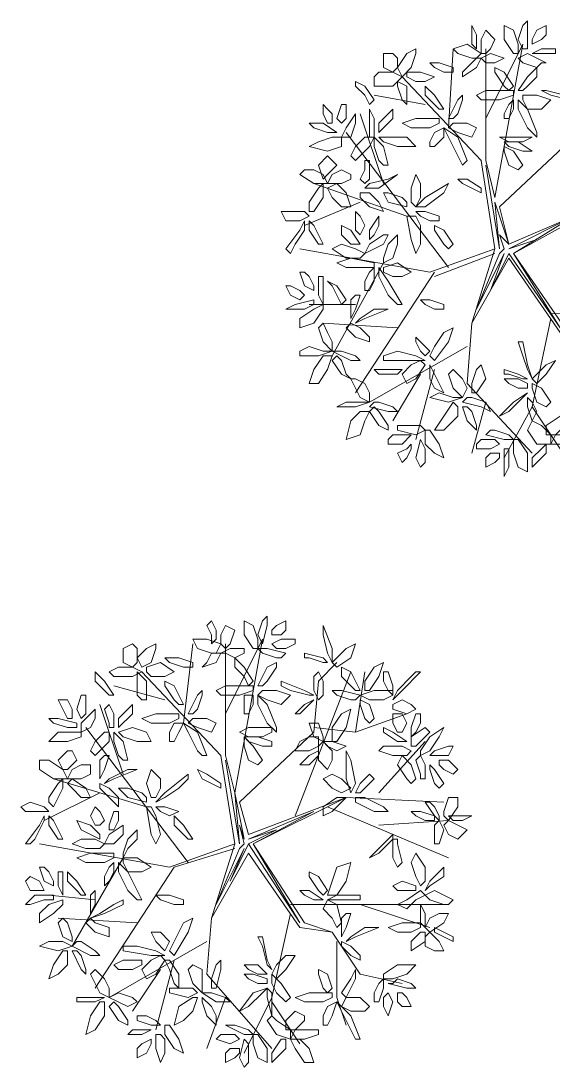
# Model space of a CAD drawing. Header units: millimetres. Extents: x 2364 to 2508, y 1551 to 1771.
# Drawn here: x 2397.48 to 2400.71, y 1633.49 to 1639.85 of the extents above; entities that cross this region are included whole.
import ezdxf

# ---------------------------------------------------------------- set-up
doc = ezdxf.new("R2010")
doc.units = ezdxf.units.MM
doc.layers.add('PDF_0', color=7, linetype='Continuous')

msp = doc.modelspace()

# ---------------------------------------------------------------- linework, layer by layer
at = {"layer": 'PDF_0', "lineweight": 9}
for points in [[(2400.4973, 1639.7346), (2400.5255, 1639.8193), (2400.5537, 1639.8476), (2400.5537, 1639.7911), (2400.5537, 1639.6781), (2400.5255, 1639.6781)], [(2400.2431, 1639.6781), (2400.2431, 1639.7628), (2400.2149, 1639.8193), (2400.2149, 1639.7628), (2400.2149, 1639.7064)], [(2400.2996, 1639.6499), (2400.2713, 1639.6499), (2400.2713, 1639.7346), (2400.2996, 1639.7911), (2400.3561, 1639.7346), (2400.3278, 1639.6781)], [(2400.4973, 1639.6499), (2400.469, 1639.6499), (2400.4125, 1639.7346), (2400.4125, 1639.8193), (2400.469, 1639.7911), (2400.4973, 1639.7064)], [(2400.582, 1639.7064), (2400.582, 1639.7346), (2400.6102, 1639.7911), (2400.6667, 1639.8193), (2400.6667, 1639.7628), (2400.6385, 1639.7346)], [(2400.2149, 1639.6216), (2400.1301, 1639.6499), (2400.1019, 1639.6781), (2400.1866, 1639.7064), (2400.2713, 1639.6499), (2400.2431, 1639.6216)], [(2399.763, 1639.6216), (2399.763, 1639.5652), (2399.7348, 1639.5369), (2399.6783, 1639.5652), (2399.6783, 1639.6499), (2399.7348, 1639.6499)], [(2399.876, 1639.6781), (2399.876, 1639.6499), (2399.8477, 1639.5652), (2399.7913, 1639.5087), (2399.763, 1639.5652), (2399.8195, 1639.6499)], [(2400.3561, 1639.5934), (2400.4125, 1639.6216), (2400.3278, 1639.6499), (2400.2713, 1639.6216), (2400.2996, 1639.5934)], [(2400.6102, 1639.5652), (2400.5255, 1639.5934), (2400.4973, 1639.6216), (2400.5537, 1639.6499), (2400.6667, 1639.5934), (2400.6385, 1639.5934)], [(2400.6949, 1639.6499), (2400.6102, 1639.6499), (2400.582, 1639.6499), (2400.6385, 1639.6781), (2400.7232, 1639.6781), (2400.7232, 1639.6499)], [(2400.0454, 1639.5369), (2399.9889, 1639.5652), (2399.9607, 1639.5934), (2400.0172, 1639.5934), (2400.1019, 1639.5652), (2400.1019, 1639.5369)], [(2400.1866, 1639.5652), (2400.2431, 1639.6216), (2400.2713, 1639.6216), (2400.2431, 1639.5652), (2400.1584, 1639.5087), (2400.1584, 1639.5369)], [(2399.6501, 1639.5369), (2399.7348, 1639.5369), (2399.7913, 1639.5087), (2399.7348, 1639.4522), (2399.6218, 1639.4522), (2399.6218, 1639.5087)], [(2399.8195, 1639.5087), (2399.8195, 1639.5369), (2399.9042, 1639.5369), (2399.9889, 1639.5087), (2399.9325, 1639.4804), (2399.876, 1639.4804)], [(2400.4125, 1639.4522), (2400.3561, 1639.5369), (2400.3561, 1639.5652), (2400.4125, 1639.5369), (2400.469, 1639.4522), (2400.4408, 1639.424)], [(2400.5537, 1639.4522), (2400.6102, 1639.5087), (2400.6102, 1639.5652), (2400.5537, 1639.5087), (2400.4973, 1639.424), (2400.5255, 1639.424)], [(2399.5653, 1639.3957), (2399.5089, 1639.4522), (2399.5089, 1639.4804), (2399.5653, 1639.4522), (2399.6218, 1639.3675), (2399.5936, 1639.3392)], [(2399.7913, 1639.3675), (2399.8195, 1639.3392), (2399.8195, 1639.4522), (2399.763, 1639.4804), (2399.763, 1639.4522)], [(2399.9889, 1639.3392), (2399.9325, 1639.3957), (2399.9325, 1639.4522), (2399.9889, 1639.3957), (2400.0454, 1639.311), (2400.0172, 1639.311)], [(2400.1301, 1639.2828), (2400.1584, 1639.3675), (2400.1584, 1639.3957), (2400.1301, 1639.3675), (2400.0737, 1639.2545), (2400.1019, 1639.2545)], [(2400.3843, 1639.3675), (2400.2713, 1639.3675), (2400.2431, 1639.3957), (2400.2996, 1639.424), (2400.469, 1639.424), (2400.469, 1639.3957)], [(2400.5255, 1639.3675), (2400.5255, 1639.3957), (2400.6102, 1639.3957), (2400.6949, 1639.3675), (2400.6385, 1639.311), (2400.5537, 1639.311)], [(2400.6949, 1639.3957), (2400.8079, 1639.3675), (2400.8361, 1639.3392), (2400.7797, 1639.3957), (2400.6667, 1639.424), (2400.6385, 1639.424)], [(2399.3677, 1639.2263), (2399.3394, 1639.2263), (2399.3112, 1639.2828), (2399.3112, 1639.3392), (2399.3394, 1639.311), (2399.3677, 1639.2828)], [(2399.4524, 1639.311), (2399.4524, 1639.2545), (2399.4241, 1639.2263), (2399.3959, 1639.2545), (2399.4241, 1639.3392), (2399.4524, 1639.3392)], [(2400.4125, 1639.2545), (2400.4408, 1639.2545), (2400.469, 1639.311), (2400.469, 1639.3675), (2400.4408, 1639.3392), (2400.4125, 1639.2828)], [(2400.5537, 1639.198), (2400.4973, 1639.311), (2400.4973, 1639.3675), (2400.5537, 1639.311), (2400.6102, 1639.1698), (2400.6102, 1639.1416)], [(2399.5089, 1639.2263), (2399.4806, 1639.1416), (2399.4241, 1639.1416), (2399.4524, 1639.198), (2399.5089, 1639.2828), (2399.5089, 1639.2545)], [(2399.5936, 1639.198), (2399.5936, 1639.2828), (2399.5936, 1639.311), (2399.6218, 1639.2545), (2399.6218, 1639.1416), (2399.5936, 1639.1416)], [(2399.6501, 1639.2263), (2399.6501, 1639.1698), (2399.7348, 1639.2545), (2399.7348, 1639.311), (2399.7065, 1639.2828)], [(2399.9607, 1639.198), (2399.8477, 1639.198), (2399.7913, 1639.2263), (2399.876, 1639.2545), (2400.0172, 1639.2545), (2400.0172, 1639.2263)], [(2399.3394, 1639.1698), (2399.3959, 1639.1698), (2399.3112, 1639.2263), (2399.2265, 1639.2263), (2399.2547, 1639.198)], [(2399.9607, 1639.0851), (2399.9889, 1639.0851), (2400.0454, 1639.1416), (2400.0454, 1639.198), (2399.9889, 1639.1698), (2399.9607, 1639.1133)], [(2400.1301, 1639.0286), (2400.0737, 1639.1416), (2400.0454, 1639.198), (2400.1301, 1639.1416), (2400.1866, 1639.0004), (2400.1584, 1638.9721)], [(2400.0737, 1639.198), (2400.1019, 1639.2263), (2400.1866, 1639.2263), (2400.2431, 1639.198), (2400.2149, 1639.1416), (2400.1301, 1639.1698)], [(2399.4241, 1639.1416), (2399.4241, 1639.0851), (2399.3394, 1639.0568), (2399.2265, 1639.0851), (2399.283, 1639.1133), (2399.3677, 1639.1416)], [(2399.5089, 1639.0851), (2399.5653, 1639.1416), (2399.6218, 1639.1416), (2399.5936, 1639.0851), (2399.5089, 1639.0004), (2399.4806, 1639.0286)], [(2399.6501, 1639.0004), (2399.6218, 1639.0851), (2399.6218, 1639.1416), (2399.6783, 1639.0851), (2399.7065, 1638.9721), (2399.6783, 1638.9721)], [(2399.6501, 1639.1416), (2399.6783, 1639.1133), (2399.763, 1639.0851), (2399.876, 1639.0851), (2399.8195, 1639.1416), (2399.7348, 1639.1416)], [(2400.5255, 1639.1133), (2400.582, 1639.1416), (2400.469, 1639.1416), (2400.3843, 1639.1416), (2400.4408, 1639.1133)], [(2400.5255, 1639.0568), (2400.582, 1639.0568), (2400.4973, 1639.1133), (2400.4125, 1639.1133), (2400.4408, 1639.0851)], [(2400.4408, 1638.9721), (2400.4125, 1639.0568), (2400.4125, 1639.0851), (2400.469, 1639.0568), (2400.5255, 1638.9721), (2400.4973, 1638.9439)], [(2399.3959, 1638.9721), (2399.3394, 1638.9156), (2399.3112, 1638.8874), (2399.283, 1638.9721), (2399.3394, 1639.0286), (2399.3677, 1639.0004)], [(2399.5653, 1638.9439), (2399.5371, 1638.8874), (2399.5653, 1638.8592), (2399.5936, 1638.8874), (2399.5936, 1639.0004), (2399.5653, 1639.0004)], [(2399.2547, 1638.9439), (2399.3112, 1638.9156), (2399.3394, 1638.8592), (2399.2547, 1638.8592), (2399.17, 1638.9156), (2399.1982, 1638.9439)], [(2399.4806, 1638.9156), (2399.4806, 1638.8874), (2399.4241, 1638.8592), (2399.3394, 1638.8592), (2399.3677, 1638.9156), (2399.4241, 1638.9439)], [(2399.7065, 1638.8874), (2399.763, 1638.9156), (2399.6501, 1638.8309), (2399.5653, 1638.8309), (2399.5936, 1638.8592)], [(2399.876, 1638.718), (2399.8477, 1638.7462), (2399.8477, 1638.8309), (2399.876, 1638.9156), (2399.9042, 1638.8592), (2399.9042, 1638.7744)], [(2400.2149, 1638.8309), (2400.1584, 1638.8592), (2400.1301, 1638.8874), (2400.1866, 1638.8874), (2400.2713, 1638.8309), (2400.2713, 1638.8027)], [(2399.2265, 1638.7462), (2399.283, 1638.8309), (2399.3112, 1638.8592), (2399.3112, 1638.7744), (2399.2547, 1638.6897), (2399.2265, 1638.6897)], [(2399.3394, 1638.8309), (2399.3959, 1638.8592), (2399.4524, 1638.8027), (2399.4806, 1638.718), (2399.4241, 1638.718), (2399.3677, 1638.7744)], [(2400.0454, 1638.8027), (2400.0737, 1638.8592), (2399.9325, 1638.7744), (2399.876, 1638.718), (2399.9325, 1638.718)], [(2399.5371, 1638.8027), (2399.5371, 1638.7744), (2399.5936, 1638.718), (2399.6783, 1638.6897), (2399.6501, 1638.7462), (2399.5936, 1638.8027)], [(2399.7913, 1638.7744), (2399.7065, 1638.8027), (2399.6783, 1638.8027), (2399.7065, 1638.7462), (2399.8195, 1638.718), (2399.8195, 1638.7462)], [(2399.2265, 1638.6615), (2399.1982, 1638.6897), (2399.1418, 1638.6897), (2399.057, 1638.6897), (2399.0853, 1638.6332), (2399.17, 1638.6332)], [(2399.5371, 1638.5485), (2399.5089, 1638.5768), (2399.5089, 1638.605), (2399.5089, 1638.6897), (2399.5371, 1638.6615), (2399.5653, 1638.605)], [(2400.0172, 1638.6332), (2400.0172, 1638.6615), (2399.9325, 1638.6897), (2399.876, 1638.6897), (2399.9042, 1638.6615), (2399.9607, 1638.6332)], [(2399.1418, 1638.4921), (2399.1982, 1638.5768), (2399.1982, 1638.6332), (2399.17, 1638.5768), (2399.0853, 1638.4638), (2399.1135, 1638.4356)], [(2399.283, 1638.5485), (2399.2547, 1638.605), (2399.2265, 1638.6332), (2399.2265, 1638.5768), (2399.283, 1638.4921), (2399.3112, 1638.4921)], [(2399.6501, 1638.605), (2399.6218, 1638.5485), (2399.5936, 1638.5203), (2399.5936, 1638.5768), (2399.6501, 1638.6615), (2399.6501, 1638.6332)], [(2399.9042, 1638.605), (2399.9042, 1638.4921), (2399.876, 1638.4356), (2399.8477, 1638.5203), (2399.8195, 1638.6615), (2399.876, 1638.6615)], [(2399.4806, 1638.4921), (2399.5371, 1638.4921), (2399.4806, 1638.5768), (2399.4241, 1638.605), (2399.4241, 1638.5485)], [(2400.0454, 1638.4921), (2399.9889, 1638.5768), (2399.9889, 1638.605), (2400.0454, 1638.5768), (2400.1019, 1638.4921), (2400.0737, 1638.4638)], [(2399.5653, 1638.4356), (2399.5371, 1638.4073), (2399.4524, 1638.4073), (2399.3677, 1638.4638), (2399.4241, 1638.4921), (2399.5089, 1638.4638)], [(2399.6783, 1638.4921), (2399.6218, 1638.4638), (2399.5653, 1638.4356), (2399.5936, 1638.4921), (2399.6783, 1638.5485), (2399.7065, 1638.5485)], [(2399.7348, 1638.4073), (2399.763, 1638.4921), (2399.763, 1638.5485), (2399.7065, 1638.4921), (2399.6783, 1638.4073), (2399.6783, 1638.3791)], [(2399.5653, 1638.3509), (2399.4524, 1638.3509), (2399.3959, 1638.3791), (2399.4806, 1638.4073), (2399.6218, 1638.3791), (2399.6218, 1638.3509)], [(2399.6783, 1638.3226), (2399.6783, 1638.3509), (2399.763, 1638.3791), (2399.8477, 1638.3226), (2399.7913, 1638.2944), (2399.7348, 1638.2944)], [(2399.2265, 1638.2944), (2399.2547, 1638.2379), (2399.2547, 1638.2097), (2399.1982, 1638.2379), (2399.17, 1638.3226), (2399.1982, 1638.3226)], [(2399.5653, 1638.2097), (2399.5936, 1638.2097), (2399.6218, 1638.2661), (2399.6218, 1638.3509), (2399.5936, 1638.3226), (2399.5653, 1638.2661)], [(2399.7065, 1638.1814), (2399.6501, 1638.2944), (2399.6501, 1638.3509), (2399.7065, 1638.2661), (2399.7913, 1638.1249), (2399.763, 1638.1249)], [(2399.1982, 1638.1814), (2399.17, 1638.1532), (2399.1135, 1638.1814), (2399.0853, 1638.2379), (2399.1135, 1638.2379), (2399.17, 1638.2097)], [(2399.3112, 1638.2379), (2399.3112, 1638.1814), (2399.3112, 1638.1249), (2399.283, 1638.1814), (2399.283, 1638.2944), (2399.3112, 1638.2944)], [(2399.3959, 1638.1814), (2399.3677, 1638.2379), (2399.3394, 1638.2661), (2399.3959, 1638.2379), (2399.4524, 1638.1532), (2399.4241, 1638.1249)], [(2399.4806, 1638.1532), (2399.4806, 1638.0685), (2399.4806, 1638.0402), (2399.5089, 1638.0967), (2399.5371, 1638.1814), (2399.5089, 1638.1814)], [(2399.1982, 1638.0967), (2399.1418, 1638.0967), (2399.0853, 1638.0967), (2399.1418, 1638.1249), (2399.2547, 1638.1532), (2399.2547, 1638.1249)], [(2399.3112, 1638.1249), (2399.3112, 1638.0967), (2399.2547, 1638.012), (2399.17, 1637.9837), (2399.17, 1638.0402), (2399.2547, 1638.0967)], [(2399.9889, 1638.0967), (2399.9325, 1638.1249), (2399.9042, 1638.1532), (2399.9607, 1638.1532), (2400.0454, 1638.1249), (2400.0454, 1638.0967)], [(2399.6218, 1638.0967), (2399.5371, 1638.0402), (2399.5089, 1638.012), (2399.5653, 1638.0402), (2399.7065, 1638.0967), (2399.6783, 1638.0967)], [(2399.3394, 1637.9555), (2399.3677, 1637.899), (2399.3677, 1637.8425), (2399.3112, 1637.899), (2399.283, 1637.9837), (2399.3112, 1638.012)], [(2399.4806, 1638.012), (2399.4524, 1637.9837), (2399.5089, 1637.9273), (2399.5936, 1637.899), (2399.5936, 1637.9273), (2399.5371, 1637.9837)], [(2399.9889, 1637.8708), (2400.0454, 1637.9555), (2400.1019, 1637.9837), (2400.0737, 1637.899), (2399.9889, 1637.7861), (2399.9607, 1637.8143)], [(2399.876, 1637.9273), (2399.876, 1637.899), (2399.9042, 1637.8425), (2399.9325, 1637.8143), (2399.9607, 1637.8425), (2399.9042, 1637.899)], [(2399.2265, 1637.8708), (2399.3112, 1637.8425), (2399.3677, 1637.8425), (2399.283, 1637.8143), (2399.17, 1637.8143), (2399.17, 1637.8425)], [(2400.5255, 1637.8143), (2400.5537, 1637.7296), (2400.582, 1637.6731), (2400.5537, 1637.7578), (2400.5255, 1637.899), (2400.4973, 1637.899)], [(2399.3677, 1637.8143), (2399.3112, 1637.8143), (2399.2547, 1637.7296), (2399.2265, 1637.6449), (2399.283, 1637.6449), (2399.3394, 1637.7296)], [(2399.4241, 1637.8425), (2399.5089, 1637.8143), (2399.5371, 1637.7861), (2399.4806, 1637.7861), (2399.3677, 1637.8425), (2399.3959, 1637.8425)], [(2399.4241, 1637.7861), (2399.4524, 1637.7013), (2399.4806, 1637.6731), (2399.4241, 1637.7013), (2399.3677, 1637.7861), (2399.3959, 1637.8143)], [(2399.763, 1637.8425), (2399.876, 1637.8143), (2399.9325, 1637.7861), (2399.8477, 1637.7861), (2399.6783, 1637.7861), (2399.6783, 1637.8143)], [(2399.763, 1637.7013), (2399.7913, 1637.7296), (2399.6783, 1637.7296), (2399.6218, 1637.7296), (2399.6501, 1637.7013)], [(2399.9042, 1637.7861), (2399.9325, 1637.7578), (2399.876, 1637.6731), (2399.8195, 1637.6449), (2399.7913, 1637.7013), (2399.8477, 1637.7578)], [(2399.9607, 1637.6731), (2399.9889, 1637.6166), (2400.0454, 1637.5884), (2400.0172, 1637.6449), (2399.9607, 1637.7578), (2399.9607, 1637.7296)], [(2400.1584, 1637.6731), (2400.1866, 1637.6166), (2400.1584, 1637.5601), (2400.1019, 1637.6166), (2400.0737, 1637.7013), (2400.1019, 1637.7296)], [(2400.2149, 1637.6449), (2400.2431, 1637.7296), (2400.2713, 1637.7578), (2400.2996, 1637.6731), (2400.2431, 1637.5884), (2400.2149, 1637.5884)], [(2400.4408, 1637.7013), (2400.5255, 1637.6731), (2400.5537, 1637.6731), (2400.4973, 1637.7013), (2400.4125, 1637.7296), (2400.4125, 1637.7013)], [(2400.582, 1637.6731), (2400.6102, 1637.6449), (2400.6667, 1637.7013), (2400.7232, 1637.7861), (2400.6667, 1637.7578), (2400.6102, 1637.7013)], [(2399.5653, 1637.6449), (2399.5936, 1637.5884), (2399.5936, 1637.5319), (2399.5371, 1637.5601), (2399.4806, 1637.6731), (2399.5089, 1637.6731)], [(2400.5537, 1637.6166), (2400.5537, 1637.6449), (2400.4973, 1637.6731), (2400.4125, 1637.6731), (2400.4408, 1637.6449), (2400.4973, 1637.6166)], [(2400.6102, 1637.5319), (2400.582, 1637.6166), (2400.582, 1637.6449), (2400.6385, 1637.6166), (2400.6949, 1637.5319), (2400.6667, 1637.5037)], [(2400.0172, 1637.5884), (2399.9607, 1637.5601), (2400.0737, 1637.5319), (2400.1584, 1637.5601), (2400.1019, 1637.5601)], [(2400.2149, 1637.5601), (2400.2996, 1637.5319), (2400.3278, 1637.4754), (2400.2713, 1637.5037), (2400.1584, 1637.5319), (2400.1866, 1637.5601)], [(2400.4408, 1637.4754), (2400.3843, 1637.4472), (2400.469, 1637.5319), (2400.5537, 1637.5884), (2400.5255, 1637.5601)], [(2400.6102, 1637.4754), (2400.582, 1637.4189), (2400.5537, 1637.5037), (2400.5537, 1637.5601), (2400.582, 1637.5319)], [(2399.4524, 1637.5319), (2399.3959, 1637.5037), (2399.5089, 1637.5037), (2399.5936, 1637.5319), (2399.5371, 1637.5319)], [(2399.5936, 1637.4754), (2399.5371, 1637.4754), (2399.4806, 1637.4189), (2399.4524, 1637.306), (2399.5371, 1637.3342), (2399.5653, 1637.4189)], [(2399.6501, 1637.5319), (2399.7348, 1637.5037), (2399.763, 1637.4754), (2399.7065, 1637.4754), (2399.5936, 1637.5037), (2399.6218, 1637.5319)], [(2399.6501, 1637.4754), (2399.7065, 1637.3907), (2399.7065, 1637.3625), (2399.6501, 1637.3907), (2399.5936, 1637.4754), (2399.6218, 1637.5037)], [(2400.1301, 1637.5037), (2400.1019, 1637.5319), (2400.0454, 1637.4472), (2399.9889, 1637.3625), (2400.0454, 1637.3625), (2400.1301, 1637.4472)], [(2400.2149, 1637.4754), (2400.2431, 1637.3907), (2400.2431, 1637.3625), (2400.1866, 1637.4189), (2400.1584, 1637.5037), (2400.1866, 1637.5037)], [(2400.6385, 1637.3907), (2400.6949, 1637.3342), (2400.6949, 1637.2777), (2400.6102, 1637.2777), (2400.5537, 1637.3625), (2400.582, 1637.4189)], [(2400.7797, 1637.3907), (2400.7232, 1637.3342), (2400.6667, 1637.3342), (2400.6667, 1637.3907), (2400.7514, 1637.4472), (2400.7797, 1637.4189)], [(2399.8195, 1637.3907), (2399.9042, 1637.3907), (2399.9325, 1637.3625), (2399.876, 1637.3342), (2399.763, 1637.3625), (2399.763, 1637.3907)], [(2399.9325, 1637.3625), (2399.9607, 1637.3625), (2400.0172, 1637.2777), (2400.0454, 1637.193), (2399.9889, 1637.2213), (2399.9325, 1637.2777)], [(2400.3561, 1637.3625), (2400.4408, 1637.3342), (2400.469, 1637.306), (2400.4125, 1637.306), (2400.2996, 1637.3342), (2400.3278, 1637.3625)], [(2399.7348, 1637.3342), (2399.8195, 1637.3342), (2399.8477, 1637.3342), (2399.7913, 1637.2777), (2399.7065, 1637.2777), (2399.7065, 1637.306)], [(2399.9325, 1637.2495), (2399.9042, 1637.306), (2399.876, 1637.193), (2399.9042, 1637.1365), (2399.9325, 1637.1648)], [(2400.2713, 1637.306), (2400.3561, 1637.306), (2400.3843, 1637.2777), (2400.3278, 1637.2495), (2400.2431, 1637.2495), (2400.2431, 1637.2777)], [(2400.469, 1637.306), (2400.4973, 1637.306), (2400.5537, 1637.2213), (2400.5537, 1637.1083), (2400.4973, 1637.1365), (2400.469, 1637.2213)], [(2400.8644, 1637.3342), (2400.8644, 1637.2777), (2400.7797, 1637.2777), (2400.6949, 1637.2777), (2400.7232, 1637.3342), (2400.8079, 1637.3342)], [(2399.8477, 1637.2777), (2399.8477, 1637.2495), (2399.8195, 1637.193), (2399.7913, 1637.1648), (2399.763, 1637.2213), (2399.8195, 1637.2495)], [(2400.3843, 1637.2213), (2400.3843, 1637.193), (2400.3561, 1637.1648), (2400.2996, 1637.1365), (2400.2996, 1637.193), (2400.3278, 1637.2213)], [(2400.4408, 1637.193), (2400.4408, 1637.1365), (2400.4125, 1637.0801), (2400.4125, 1637.1648), (2400.4125, 1637.2495), (2400.4408, 1637.2495)], [(2400.582, 1637.193), (2400.582, 1637.1365), (2400.6667, 1637.2213), (2400.6667, 1637.2777), (2400.6385, 1637.2495)], [(2398.6334, 1636.0634), (2398.6617, 1636.0917), (2398.6617, 1636.1482), (2398.6334, 1636.2046), (2398.6052, 1636.1764), (2398.6334, 1636.1199)], [(2398.9158, 1636.0352), (2398.8876, 1636.0352), (2398.8311, 1636.1199), (2398.8311, 1636.2046), (2398.8876, 1636.1764), (2398.9158, 1636.0917)], [(2398.9158, 1636.1199), (2398.9441, 1636.0634), (2398.9723, 1636.1764), (2398.9723, 1636.2329), (2398.9441, 1636.2046)], [(2399.0006, 1636.1199), (2399.0006, 1636.1482), (2399.0288, 1636.1764), (2399.0853, 1636.2046), (2399.0853, 1636.1482), (2399.057, 1636.1199)], [(2398.7182, 1636.0352), (2398.6899, 1636.0634), (2398.6899, 1636.1199), (2398.7182, 1636.1764), (2398.7746, 1636.1482), (2398.7464, 1636.0634)], [(2399.3112, 1636.1199), (2399.3112, 1636.1764), (2399.3677, 1636.0352), (2399.3677, 1635.9505), (2399.3394, 1636.007)], [(2398.6334, 1636.007), (2398.5487, 1636.0352), (2398.5205, 1636.0917), (2398.6052, 1636.0917), (2398.6899, 1636.0634), (2398.6617, 1636.007)], [(2399.0853, 1636.0352), (2399.0288, 1636.0352), (2399.0006, 1636.0634), (2399.057, 1636.0917), (2399.1418, 1636.0917), (2399.1418, 1636.0634)], [(2398.1816, 1636.0352), (2398.1816, 1635.9505), (2398.1534, 1635.9222), (2398.0969, 1635.9505), (2398.0969, 1636.0352), (2398.1534, 1636.0634)], [(2398.2946, 1636.0634), (2398.2946, 1636.0352), (2398.2663, 1635.9505), (2398.2098, 1635.9222), (2398.1816, 1635.9787), (2398.2381, 1636.0352)], [(2398.7746, 1635.9787), (2398.7182, 1636.007), (2398.6899, 1636.007), (2398.7464, 1636.0352), (2398.8311, 1636.0352), (2398.8311, 1636.007)], [(2399.0288, 1635.9787), (2398.9441, 1636.007), (2398.9158, 1636.0352), (2398.9723, 1636.0352), (2399.0853, 1636.007), (2399.057, 1635.9787)], [(2399.3677, 1635.9505), (2399.3959, 1635.9222), (2399.4806, 1635.9787), (2399.5089, 1636.0634), (2399.4524, 1636.0352), (2399.3959, 1635.9787)], [(2398.2381, 1635.894), (2398.2381, 1635.9222), (2398.3228, 1635.9505), (2398.4075, 1635.894), (2398.351, 1635.8658), (2398.2663, 1635.8658)], [(2398.464, 1635.9222), (2398.3793, 1635.9505), (2398.351, 1635.9787), (2398.4358, 1635.9787), (2398.5205, 1635.9505), (2398.5205, 1635.9222)], [(2398.6052, 1635.9505), (2398.577, 1635.9222), (2398.6617, 1635.9505), (2398.6899, 1636.007), (2398.6334, 1636.007)], [(2398.8311, 1635.8658), (2398.7746, 1635.9222), (2398.7746, 1635.9787), (2398.8311, 1635.9222), (2398.8876, 1635.8375), (2398.8594, 1635.8093)], [(2398.9723, 1635.8375), (2399.0288, 1635.9222), (2399.0288, 1635.9505), (2398.9723, 1635.9222), (2398.9158, 1635.8093), (2398.9441, 1635.8093)], [(2399.2265, 1635.9787), (2399.3112, 1635.9505), (2399.3394, 1635.9505), (2399.3112, 1635.9787), (2399.1982, 1636.007), (2399.1982, 1635.9787)], [(2399.5653, 1635.781), (2399.5936, 1635.781), (2399.6501, 1635.8658), (2399.6783, 1635.9505), (2399.6218, 1635.9222), (2399.5653, 1635.8375)], [(2397.9839, 1635.781), (2397.9274, 1635.8375), (2397.9274, 1635.894), (2397.9839, 1635.8375), (2398.0404, 1635.7528), (2398.0122, 1635.7528)], [(2398.0686, 1635.9222), (2398.1534, 1635.9222), (2398.2098, 1635.894), (2398.1534, 1635.8658), (2398.0404, 1635.8658), (2398.0122, 1635.894)], [(2398.1816, 1635.7528), (2398.1816, 1635.8375), (2398.1816, 1635.894), (2398.2381, 1635.8375), (2398.2381, 1635.7246), (2398.2098, 1635.7246)], [(2399.283, 1635.7246), (2399.3112, 1635.7528), (2399.3112, 1635.8375), (2399.283, 1635.894), (2399.2547, 1635.8658), (2399.2547, 1635.781)], [(2399.4806, 1635.8093), (2399.4241, 1635.8658), (2399.4241, 1635.9222), (2399.4806, 1635.894), (2399.5371, 1635.781), (2399.5089, 1635.781)], [(2399.6783, 1635.8375), (2399.7065, 1635.781), (2399.7348, 1635.7528), (2399.7348, 1635.8093), (2399.7065, 1635.894), (2399.6783, 1635.894)], [(2399.8477, 1635.8658), (2399.763, 1635.781), (2399.7348, 1635.7246), (2399.7913, 1635.781), (2399.9042, 1635.894), (2399.876, 1635.894)], [(2398.4075, 1635.7246), (2398.351, 1635.8093), (2398.351, 1635.8375), (2398.4075, 1635.8093), (2398.464, 1635.6963), (2398.4358, 1635.6963)], [(2399.1135, 1635.781), (2399.2265, 1635.7528), (2399.2547, 1635.7528), (2399.1982, 1635.781), (2399.057, 1635.8375), (2399.057, 1635.8093)], [(2398.5487, 1635.6681), (2398.577, 1635.7528), (2398.577, 1635.781), (2398.5487, 1635.7528), (2398.4922, 1635.6398), (2398.5205, 1635.6398)], [(2398.8029, 1635.7528), (2398.6899, 1635.7528), (2398.6617, 1635.781), (2398.7182, 1635.8093), (2398.8876, 1635.8093), (2398.8876, 1635.781)], [(2398.9158, 1635.7528), (2398.9441, 1635.781), (2399.0288, 1635.781), (2399.1135, 1635.7528), (2399.057, 1635.6963), (2398.9723, 1635.7246)], [(2399.4806, 1635.7246), (2399.3959, 1635.7528), (2399.3677, 1635.781), (2399.4241, 1635.781), (2399.5371, 1635.7528), (2399.5089, 1635.7246)], [(2399.6783, 1635.7246), (2399.5936, 1635.7246), (2399.5371, 1635.7528), (2399.6218, 1635.781), (2399.7348, 1635.781), (2399.7348, 1635.7528)], [(2397.7862, 1635.6116), (2397.758, 1635.6116), (2397.7298, 1635.6681), (2397.7015, 1635.7246), (2397.758, 1635.7246), (2397.7862, 1635.6681)], [(2397.871, 1635.6963), (2397.871, 1635.6398), (2397.8427, 1635.6116), (2397.8145, 1635.6681), (2397.8427, 1635.7528), (2397.871, 1635.7528)], [(2398.0122, 1635.5834), (2397.9839, 1635.6681), (2398.0122, 1635.6963), (2398.0404, 1635.6398), (2398.0404, 1635.5551), (2398.0122, 1635.5551)], [(2398.0686, 1635.6116), (2398.0686, 1635.5551), (2398.1534, 1635.6398), (2398.1534, 1635.6963), (2398.1251, 1635.6681)], [(2398.8311, 1635.6398), (2398.8594, 1635.6398), (2398.8876, 1635.6963), (2398.8876, 1635.7528), (2398.8311, 1635.7528), (2398.8311, 1635.6681)], [(2398.9723, 1635.5834), (2398.9158, 1635.6963), (2398.9158, 1635.7528), (2398.9723, 1635.6963), (2399.0288, 1635.5551), (2399.0288, 1635.5269)], [(2399.17, 1635.6398), (2399.1418, 1635.6398), (2399.1982, 1635.6963), (2399.2547, 1635.7246), (2399.2265, 1635.6963)], [(2399.5653, 1635.6116), (2399.5371, 1635.6963), (2399.5371, 1635.7246), (2399.5936, 1635.6963), (2399.6218, 1635.6116), (2399.5936, 1635.5834)], [(2399.7348, 1635.6963), (2399.7348, 1635.6681), (2399.8195, 1635.6398), (2399.876, 1635.6681), (2399.8477, 1635.6963), (2399.7913, 1635.7246)], [(2397.9274, 1635.6116), (2397.9274, 1635.6681), (2397.8427, 1635.5834), (2397.8427, 1635.5269), (2397.8992, 1635.5551)], [(2398.3793, 1635.5834), (2398.2663, 1635.5834), (2398.2098, 1635.6116), (2398.2946, 1635.6398), (2398.4358, 1635.6398), (2398.4358, 1635.6116)], [(2399.3677, 1635.4704), (2399.3959, 1635.4704), (2399.4524, 1635.5551), (2399.4806, 1635.6681), (2399.4241, 1635.6398), (2399.3677, 1635.5551)], [(2399.7913, 1635.5269), (2399.763, 1635.5269), (2399.7348, 1635.5834), (2399.7348, 1635.6398), (2399.7913, 1635.6398), (2399.8195, 1635.5834)], [(2399.9042, 1635.5834), (2399.876, 1635.5269), (2399.8477, 1635.4986), (2399.8477, 1635.5551), (2399.876, 1635.6398), (2399.9042, 1635.6398)], [(2397.758, 1635.5551), (2397.6733, 1635.5834), (2397.6451, 1635.6116), (2397.7015, 1635.6116), (2397.8145, 1635.5834), (2397.8145, 1635.5551)], [(2398.3793, 1635.4704), (2398.4075, 1635.4704), (2398.4358, 1635.5269), (2398.464, 1635.5834), (2398.4075, 1635.5834), (2398.3793, 1635.5269)], [(2398.5487, 1635.4139), (2398.4922, 1635.5269), (2398.464, 1635.5834), (2398.5487, 1635.5269), (2398.6052, 1635.3857), (2398.577, 1635.3857)], [(2398.4922, 1635.5834), (2398.5205, 1635.6116), (2398.6052, 1635.6116), (2398.6617, 1635.5834), (2398.6334, 1635.5269), (2398.5487, 1635.5551)], [(2399.283, 1635.5834), (2399.3112, 1635.4986), (2399.3112, 1635.4704), (2399.2547, 1635.4986), (2399.2265, 1635.5834), (2399.2547, 1635.5834)], [(2397.8427, 1635.5269), (2397.8427, 1635.4986), (2397.758, 1635.4704), (2397.6451, 1635.4704), (2397.7015, 1635.5269), (2397.7862, 1635.5269)], [(2397.9274, 1635.4704), (2397.9839, 1635.5269), (2398.0122, 1635.5269), (2398.0122, 1635.4704), (2397.9274, 1635.3857), (2397.8992, 1635.4139)], [(2398.0686, 1635.3857), (2398.0404, 1635.4704), (2398.0404, 1635.5269), (2398.0969, 1635.4704), (2398.1251, 1635.3574), (2398.0969, 1635.3574)], [(2398.0686, 1635.5269), (2398.0969, 1635.4986), (2398.1816, 1635.4704), (2398.2663, 1635.4704), (2398.2381, 1635.5269), (2398.1534, 1635.5551)], [(2398.9441, 1635.4986), (2398.8594, 1635.4986), (2398.8029, 1635.5269), (2398.8594, 1635.5551), (2399.0006, 1635.5551), (2399.0006, 1635.5269)], [(2399.763, 1635.4704), (2399.6783, 1635.5269), (2399.6783, 1635.5551), (2399.7348, 1635.5269), (2399.8195, 1635.4704), (2399.7913, 1635.4704)], [(2399.9325, 1635.4986), (2399.876, 1635.4422), (2399.8477, 1635.4422), (2399.8477, 1635.4986), (2399.9325, 1635.5551), (2399.9607, 1635.5269)], [(2399.9042, 1635.3857), (2399.9042, 1635.4139), (2399.9607, 1635.4986), (2400.0454, 1635.5551), (2400.0172, 1635.4986), (2399.9607, 1635.4139)], [(2398.9441, 1635.4422), (2398.8594, 1635.4704), (2398.8311, 1635.4986), (2398.9158, 1635.4986), (2399.0006, 1635.4704), (2399.0006, 1635.4422)], [(2398.8594, 1635.3574), (2398.8311, 1635.4422), (2398.8311, 1635.4986), (2398.8876, 1635.4422), (2398.9441, 1635.3574), (2398.9158, 1635.3292)], [(2399.283, 1635.4986), (2399.283, 1635.4422), (2399.2265, 1635.4139), (2399.1418, 1635.4139), (2399.17, 1635.4704), (2399.2265, 1635.4986)], [(2399.3677, 1635.4139), (2399.3677, 1635.3574), (2399.3394, 1635.301), (2399.283, 1635.3574), (2399.283, 1635.4422), (2399.3112, 1635.4704)], [(2399.3959, 1635.4139), (2399.4524, 1635.4422), (2399.3677, 1635.4704), (2399.3112, 1635.4704), (2399.3394, 1635.4422)], [(2399.8477, 1635.4139), (2399.8195, 1635.3857), (2399.7348, 1635.3857), (2399.6501, 1635.4139), (2399.6783, 1635.4422), (2399.7913, 1635.4422)], [(2399.9889, 1635.4139), (2399.9607, 1635.3857), (2400.0737, 1635.3857), (2400.1019, 1635.4422), (2400.0737, 1635.4422)], [(2397.8145, 1635.3574), (2397.758, 1635.301), (2397.7298, 1635.301), (2397.7015, 1635.3574), (2397.758, 1635.4139), (2397.7862, 1635.4139)], [(2397.9557, 1635.3574), (2397.9557, 1635.2727), (2397.9557, 1635.2445), (2397.9839, 1635.301), (2398.0122, 1635.3857), (2397.9839, 1635.3857)], [(2399.283, 1635.4139), (2399.2265, 1635.3857), (2399.17, 1635.3292), (2399.2265, 1635.3292), (2399.283, 1635.3857)], [(2399.4806, 1635.3574), (2399.4524, 1635.4139), (2399.4524, 1635.2445), (2399.4806, 1635.1598), (2399.5089, 1635.2163)], [(2399.8195, 1635.2445), (2399.763, 1635.3292), (2399.7913, 1635.3857), (2399.8477, 1635.3292), (2399.876, 1635.2445), (2399.8477, 1635.2163)], [(2399.9042, 1635.2727), (2399.876, 1635.3574), (2399.9042, 1635.3857), (2399.9325, 1635.3292), (2399.9325, 1635.2445), (2399.9042, 1635.2445)], [(2397.6451, 1635.3574), (2397.7298, 1635.301), (2397.758, 1635.2445), (2397.6733, 1635.2445), (2397.5886, 1635.301), (2397.5886, 1635.3574)], [(2397.8992, 1635.3292), (2397.8992, 1635.2727), (2397.8427, 1635.2445), (2397.758, 1635.2445), (2397.7862, 1635.301), (2397.8427, 1635.3292)], [(2399.9889, 1635.2163), (2399.9607, 1635.301), (2399.9607, 1635.3292), (2399.9889, 1635.301), (2400.0454, 1635.2163), (2400.0172, 1635.188)], [(2400.0172, 1635.3292), (2400.0172, 1635.3574), (2400.0737, 1635.3574), (2400.1301, 1635.301), (2400.1019, 1635.2727), (2400.0454, 1635.301)], [(2398.1251, 1635.301), (2398.1816, 1635.301), (2398.0404, 1635.2445), (2397.9839, 1635.2163), (2398.0122, 1635.2445)], [(2398.2946, 1635.1315), (2398.2663, 1635.1315), (2398.2381, 1635.2163), (2398.2663, 1635.301), (2398.3228, 1635.2445), (2398.3228, 1635.188)], [(2398.4358, 1635.188), (2398.351, 1635.1315), (2398.2946, 1635.1033), (2398.351, 1635.1598), (2398.4922, 1635.2727), (2398.4922, 1635.2445)], [(2398.6334, 1635.2163), (2398.577, 1635.2445), (2398.5487, 1635.301), (2398.6052, 1635.2727), (2398.6899, 1635.2163), (2398.6899, 1635.188)], [(2399.4806, 1635.188), (2399.4241, 1635.1598), (2399.3677, 1635.188), (2399.3112, 1635.2445), (2399.3677, 1635.2727), (2399.4241, 1635.2445)], [(2399.6218, 1635.2445), (2399.5936, 1635.2727), (2399.5371, 1635.2163), (2399.5089, 1635.1598), (2399.5371, 1635.1598), (2399.5936, 1635.2163)], [(2397.6451, 1635.1315), (2397.7015, 1635.2163), (2397.7298, 1635.2445), (2397.7298, 1635.188), (2397.6733, 1635.0751), (2397.6451, 1635.1033)], [(2397.758, 1635.2163), (2397.7862, 1635.2445), (2397.871, 1635.188), (2397.8992, 1635.1315), (2397.8427, 1635.1315), (2397.7862, 1635.188)], [(2397.9557, 1635.2163), (2397.9557, 1635.188), (2398.0122, 1635.1315), (2398.0686, 1635.0751), (2398.0686, 1635.1315), (2398.0122, 1635.188)], [(2398.2098, 1635.1598), (2398.1251, 1635.188), (2398.0686, 1635.188), (2398.1251, 1635.1315), (2398.2381, 1635.1033), (2398.2381, 1635.1315)], [(2399.3959, 1635.1315), (2399.3112, 1635.0751), (2399.3112, 1635.0186), (2399.3677, 1635.0468), (2399.4524, 1635.1315), (2399.4241, 1635.1315)], [(2399.5653, 1635.1315), (2399.6783, 1635.0751), (2399.7065, 1635.0468), (2399.6218, 1635.0468), (2399.5089, 1635.1033), (2399.5089, 1635.1315)], [(2400.0454, 1635.0468), (2400.0737, 1635.1315), (2400.1301, 1635.1315), (2400.1301, 1635.0751), (2400.0737, 1634.9903), (2400.0454, 1635.0186)], [(2397.6451, 1635.0468), (2397.6168, 1635.0751), (2397.5321, 1635.1033), (2397.4756, 1635.0751), (2397.5039, 1635.0468), (2397.5886, 1635.0468)], [(2397.9557, 1634.9621), (2397.9274, 1634.9621), (2397.8992, 1635.0186), (2397.9274, 1635.0751), (2397.9557, 1635.0468), (2397.9839, 1634.9903)], [(2398.2946, 1635.0186), (2398.3228, 1634.9056), (2398.2946, 1634.8491), (2398.2663, 1634.9056), (2398.2381, 1635.0751), (2398.2663, 1635.0751)], [(2398.4358, 1635.0468), (2398.351, 1635.0751), (2398.2946, 1635.0751), (2398.3228, 1635.0468), (2398.3793, 1635.0186)], [(2399.9889, 1635.0751), (2400.0172, 1635.0186), (2400.0172, 1634.9903), (2399.9889, 1635.0186), (2399.9325, 1635.1033), (2399.9607, 1635.1033)], [(2397.5603, 1634.8774), (2397.6168, 1634.9903), (2397.6168, 1635.0186), (2397.5886, 1634.9621), (2397.5039, 1634.8491), (2397.5321, 1634.8491)], [(2397.7015, 1634.9339), (2397.6733, 1634.9903), (2397.6451, 1635.0186), (2397.6451, 1634.9621), (2397.7015, 1634.8774), (2397.7298, 1634.8774)], [(2398.0686, 1634.9903), (2398.0404, 1634.9339), (2398.0122, 1634.9339), (2398.0122, 1634.9621), (2398.0404, 1635.0468), (2398.0686, 1635.0468)], [(2398.464, 1634.9056), (2398.4075, 1634.9621), (2398.4075, 1635.0186), (2398.464, 1634.9621), (2398.5205, 1634.8774), (2398.4922, 1634.8774)], [(2399.9325, 1634.9903), (2399.876, 1635.0186), (2399.8477, 1635.0468), (2399.9042, 1635.0468), (2399.9889, 1635.0186), (2399.9889, 1634.9903)], [(2400.0737, 1635.0186), (2400.1019, 1634.9903), (2400.1584, 1634.9903), (2400.2149, 1635.0186), (2400.1866, 1635.0186), (2400.1301, 1635.0186)], [(2397.8992, 1634.9056), (2397.8427, 1634.9339), (2397.8145, 1634.9903), (2397.8992, 1634.9621), (2397.9557, 1634.9056), (2397.9557, 1634.8774)], [(2398.0969, 1634.9056), (2398.0404, 1634.8491), (2397.9839, 1634.8491), (2398.0122, 1634.9056), (2398.0969, 1634.9621), (2398.0969, 1634.9339)], [(2398.1251, 1634.8209), (2398.1816, 1634.8774), (2398.1816, 1634.9339), (2398.1251, 1634.8774), (2398.0969, 1634.7927), (2398.0969, 1634.7644)], [(2399.9889, 1634.9056), (2399.9889, 1634.9621), (2400.0172, 1634.9903), (2400.0454, 1634.9339), (2400.0172, 1634.8491), (2399.9889, 1634.8491)], [(2400.0454, 1634.9621), (2400.0737, 1634.9903), (2400.1301, 1634.9621), (2400.1866, 1634.9339), (2400.1301, 1634.8774), (2400.0737, 1634.9056)], [(2397.9839, 1634.8491), (2397.9557, 1634.8209), (2397.871, 1634.8209), (2397.7862, 1634.8491), (2397.8427, 1634.8774), (2397.9274, 1634.8774)], [(2399.7065, 1634.8491), (2399.6501, 1634.7927), (2399.5936, 1634.7644), (2399.6501, 1634.8209), (2399.7348, 1634.9056), (2399.7348, 1634.8774)], [(2399.763, 1634.8491), (2399.7913, 1634.7362), (2399.763, 1634.7079), (2399.7348, 1634.7644), (2399.7348, 1634.8774), (2399.763, 1634.8774)], [(2397.9839, 1634.7362), (2397.871, 1634.7362), (2397.8145, 1634.7644), (2397.8992, 1634.7927), (2398.0404, 1634.7927), (2398.0404, 1634.7644)], [(2398.0969, 1634.7362), (2398.0969, 1634.7644), (2398.1816, 1634.7644), (2398.2663, 1634.7079), (2398.2098, 1634.6797), (2398.1251, 1634.6797)], [(2399.9042, 1634.595), (2399.9325, 1634.6232), (2399.9325, 1634.7079), (2399.876, 1634.7927), (2399.8477, 1634.7362), (2399.876, 1634.6515)], [(2397.6451, 1634.6797), (2397.6733, 1634.6232), (2397.6733, 1634.595), (2397.6168, 1634.6232), (2397.5886, 1634.7079), (2397.6168, 1634.7079)], [(2397.7298, 1634.6515), (2397.7298, 1634.5667), (2397.7298, 1634.5385), (2397.7015, 1634.595), (2397.7015, 1634.6797), (2397.7298, 1634.6797)], [(2397.8145, 1634.5667), (2397.758, 1634.6232), (2397.758, 1634.6797), (2397.8145, 1634.6232), (2397.871, 1634.5385), (2397.8427, 1634.5385)], [(2397.9839, 1634.595), (2398.0122, 1634.6232), (2398.0404, 1634.6797), (2398.0404, 1634.7362), (2398.0122, 1634.7079), (2397.9839, 1634.6515)], [(2398.1251, 1634.5667), (2398.0686, 1634.6797), (2398.0686, 1634.7362), (2398.1251, 1634.6797), (2398.2098, 1634.5103), (2398.1816, 1634.5103)], [(2399.283, 1634.5667), (2399.2265, 1634.6515), (2399.2265, 1634.6797), (2399.283, 1634.6515), (2399.3394, 1634.5667), (2399.3112, 1634.5385)], [(2399.3394, 1634.5385), (2399.3959, 1634.5385), (2399.4524, 1634.6232), (2399.4806, 1634.7362), (2399.3959, 1634.7079), (2399.3677, 1634.6232)], [(2400.0454, 1634.6515), (2400.0454, 1634.7079), (2399.9607, 1634.6232), (2399.9325, 1634.5667), (2399.9607, 1634.595)], [(2397.6168, 1634.5667), (2397.5886, 1634.5667), (2397.5321, 1634.5667), (2397.5039, 1634.6232), (2397.5321, 1634.6515), (2397.5886, 1634.6232)], [(2399.8477, 1634.5667), (2399.763, 1634.5667), (2399.7348, 1634.595), (2399.7913, 1634.6232), (2399.876, 1634.595), (2399.876, 1634.5667)], [(2397.8992, 1634.5385), (2397.9274, 1634.5667), (2397.9274, 1634.482), (2397.8992, 1634.4255), (2397.8992, 1634.4538)], [(2399.2547, 1634.5103), (2399.3112, 1634.5103), (2399.2265, 1634.5667), (2399.17, 1634.5667), (2399.1982, 1634.5385)], [(2399.876, 1634.5103), (2399.8195, 1634.4538), (2399.763, 1634.482), (2399.8195, 1634.5103), (2399.9042, 1634.5667), (2399.9325, 1634.5385)], [(2400.0454, 1634.482), (2399.9607, 1634.5103), (2399.9325, 1634.5385), (2399.9889, 1634.5667), (2400.1019, 1634.5103), (2400.0737, 1634.482)], [(2397.6168, 1634.5103), (2397.5321, 1634.482), (2397.5039, 1634.482), (2397.5603, 1634.5385), (2397.6733, 1634.5385), (2397.6733, 1634.5103)], [(2397.7298, 1634.5103), (2397.7298, 1634.482), (2397.6733, 1634.4255), (2397.5886, 1634.3691), (2397.5886, 1634.4255), (2397.6451, 1634.482)], [(2398.0404, 1634.482), (2397.9557, 1634.4255), (2397.8992, 1634.3973), (2397.9839, 1634.4255), (2398.0969, 1634.482), (2398.0969, 1634.5103)], [(2398.4075, 1634.482), (2398.3228, 1634.5103), (2398.2946, 1634.5385), (2398.3793, 1634.5385), (2398.464, 1634.5103), (2398.464, 1634.482)], [(2399.3677, 1634.3973), (2399.3112, 1634.4538), (2399.3394, 1634.5103), (2399.3959, 1634.482), (2399.4241, 1634.3691), (2399.3959, 1634.3408)], [(2399.4806, 1634.5103), (2399.3959, 1634.5103), (2399.3394, 1634.5103), (2399.3959, 1634.5385), (2399.5371, 1634.5385), (2399.5371, 1634.5103)], [(2399.4241, 1634.3973), (2399.4241, 1634.3126), (2399.4241, 1634.2843), (2399.4524, 1634.3408), (2399.4806, 1634.4255), (2399.4524, 1634.4255)], [(2399.9325, 1634.4255), (2399.9042, 1634.482), (2399.9042, 1634.3691), (2399.9325, 1634.3408), (2399.9325, 1634.3691)], [(2399.9607, 1634.3973), (2400.0172, 1634.4255), (2400.0737, 1634.4255), (2400.0454, 1634.3691), (2399.9607, 1634.3126), (2399.9325, 1634.3408)], [(2397.758, 1634.3691), (2397.7862, 1634.2843), (2397.7862, 1634.2561), (2397.7298, 1634.2843), (2397.7015, 1634.3691), (2397.7298, 1634.3973)], [(2397.8992, 1634.3973), (2397.871, 1634.3691), (2397.9274, 1634.3126), (2398.0122, 1634.2843), (2398.0122, 1634.3408), (2397.9274, 1634.3691)], [(2398.4075, 1634.2561), (2398.464, 1634.3691), (2398.5205, 1634.3973), (2398.4922, 1634.3126), (2398.4075, 1634.1714), (2398.3793, 1634.1996)], [(2399.8477, 1634.3126), (2399.763, 1634.3126), (2399.7065, 1634.3408), (2399.7913, 1634.3691), (2399.9042, 1634.3691), (2399.9042, 1634.3408)], [(2398.2946, 1634.3126), (2398.2663, 1634.3126), (2398.2946, 1634.2561), (2398.351, 1634.1996), (2398.3793, 1634.2561), (2398.3228, 1634.3126)], [(2399.5653, 1634.3408), (2399.6501, 1634.3408), (2399.5089, 1634.2843), (2399.4524, 1634.2561), (2399.4806, 1634.2843)], [(2399.8477, 1634.2561), (2399.9042, 1634.3126), (2399.9325, 1634.3126), (2399.9325, 1634.2561), (2399.8477, 1634.1996), (2399.8477, 1634.2279)], [(2399.9325, 1634.2843), (2399.9607, 1634.3126), (2400.0172, 1634.2561), (2400.0454, 1634.1996), (2399.9889, 1634.1996), (2399.9325, 1634.2279)], [(2399.9889, 1634.3408), (2399.9889, 1634.3126), (2400.0454, 1634.2843), (2400.1019, 1634.2561), (2400.1019, 1634.2843), (2400.0454, 1634.3126)], [(2397.6451, 1634.2561), (2397.5886, 1634.2279), (2397.7015, 1634.1996), (2397.7862, 1634.2279), (2397.7298, 1634.2561)], [(2397.8427, 1634.2561), (2397.9274, 1634.1996), (2397.9557, 1634.1714), (2397.8992, 1634.1714), (2397.7862, 1634.2279), (2397.8145, 1634.2561)], [(2398.9441, 1634.2279), (2398.9723, 1634.1149), (2399.0006, 1634.0867), (2398.9723, 1634.1431), (2398.9441, 1634.2843), (2398.9158, 1634.2843)], [(2399.4241, 1634.2561), (2399.4241, 1634.2279), (2399.4806, 1634.1714), (2399.5371, 1634.1431), (2399.5371, 1634.1714), (2399.4806, 1634.2279)], [(2397.758, 1634.1996), (2397.7298, 1634.1996), (2397.6733, 1634.1149), (2397.6451, 1634.0302), (2397.7015, 1634.0584), (2397.758, 1634.1149)], [(2397.8427, 1634.1714), (2397.871, 1634.0867), (2397.871, 1634.0584), (2397.8427, 1634.0867), (2397.7862, 1634.1996), (2397.8145, 1634.1996)], [(2398.1816, 1634.2279), (2398.2946, 1634.1996), (2398.351, 1634.1714), (2398.2663, 1634.1714), (2398.0969, 1634.1996), (2398.0969, 1634.2279)], [(2398.3228, 1634.1714), (2398.351, 1634.1431), (2398.2946, 1634.0584), (2398.2381, 1634.0302), (2398.2098, 1634.0867), (2398.2663, 1634.1431)], [(2399.0006, 1634.0584), (2399.0288, 1634.0302), (2399.0853, 1634.0867), (2399.1418, 1634.1714), (2399.0853, 1634.1714), (2399.0288, 1634.1149)], [(2398.1534, 1634.0867), (2398.0686, 1634.0867), (2398.0404, 1634.1149), (2398.0969, 1634.1431), (2398.2098, 1634.1431), (2398.2098, 1634.1149)], [(2398.3793, 1634.0867), (2398.4075, 1634.0019), (2398.4358, 1633.9737), (2398.4358, 1634.0584), (2398.3793, 1634.1431), (2398.351, 1634.1431)], [(2398.577, 1634.0867), (2398.577, 1634.0019), (2398.577, 1633.9455), (2398.5205, 1634.0019), (2398.4922, 1634.0867), (2398.5205, 1634.1149)], [(2398.6334, 1634.0302), (2398.6617, 1634.1149), (2398.6899, 1634.1431), (2398.6899, 1634.0867), (2398.6617, 1633.9737), (2398.6334, 1633.9737)], [(2398.8594, 1634.0867), (2398.8311, 1634.1149), (2398.9158, 1634.1149), (2398.9723, 1634.0584), (2398.9158, 1634.0584)], [(2399.6783, 1634.0302), (2399.6783, 1634.0584), (2399.763, 1634.1149), (2399.876, 1634.1149), (2399.8195, 1634.0584), (2399.7348, 1634.0302)], [(2397.9839, 1634.0302), (2398.0122, 1633.9737), (2398.0122, 1633.9172), (2397.9557, 1633.9455), (2397.8992, 1634.0584), (2397.9274, 1634.0867)], [(2398.9723, 1634.0019), (2398.9723, 1634.0302), (2398.8876, 1634.0584), (2398.8311, 1634.0584), (2398.8594, 1634.0302), (2398.9158, 1634.0019)], [(2399.0288, 1633.9455), (2399.0006, 1634.0019), (2399.0006, 1634.0584), (2399.057, 1634.0019), (2399.1135, 1633.9172), (2399.0853, 1633.889)], [(2399.3112, 1633.9737), (2399.283, 1634.0584), (2399.283, 1634.0867), (2399.3394, 1634.0584), (2399.3677, 1633.9737), (2399.3394, 1633.9455)], [(2399.4806, 1633.9737), (2399.5089, 1634.0302), (2399.5089, 1634.0867), (2399.4806, 1634.0302), (2399.4241, 1633.9455), (2399.4524, 1633.9172)], [(2399.6218, 1633.9455), (2399.6501, 1634.0019), (2399.6783, 1634.0302), (2399.6783, 1633.9737), (2399.6501, 1633.889), (2399.6218, 1633.889)], [(2399.763, 1634.0302), (2399.8477, 1634.0019), (2399.876, 1633.9737), (2399.8195, 1633.9737), (2399.7065, 1634.0019), (2399.7348, 1634.0019)], [(2397.871, 1633.9172), (2397.9557, 1633.9172), (2397.9839, 1633.9172), (2397.9274, 1633.889), (2397.8145, 1633.889), (2397.8145, 1633.9172)], [(2398.0686, 1633.9455), (2398.0122, 1633.9172), (2398.1251, 1633.8607), (2398.1816, 1633.889), (2398.1534, 1633.9172)], [(2398.4358, 1633.9737), (2398.5205, 1633.9737), (2398.5487, 1633.9455), (2398.4922, 1633.9172), (2398.3793, 1633.9455), (2398.3793, 1633.9737)], [(2398.5487, 1633.9172), (2398.5205, 1633.9172), (2398.4358, 1633.8607), (2398.4075, 1633.7478), (2398.464, 1633.776), (2398.5205, 1633.8325)], [(2398.6334, 1633.9455), (2398.7182, 1633.9172), (2398.7464, 1633.889), (2398.6617, 1633.889), (2398.577, 1633.9455), (2398.6052, 1633.9455)], [(2398.6334, 1633.8607), (2398.6617, 1633.8043), (2398.6617, 1633.7478), (2398.6052, 1633.8043), (2398.577, 1633.889), (2398.577, 1633.9172)], [(2398.8594, 1633.8607), (2398.8029, 1633.8325), (2398.8876, 1633.9455), (2398.9723, 1633.9737), (2398.9441, 1633.9455)], [(2399.0006, 1633.8607), (2399.0006, 1633.9455), (2398.9723, 1633.9737), (2398.9723, 1633.9172), (2399.0006, 1633.8043), (2399.0006, 1633.8325)], [(2399.3112, 1633.889), (2399.1982, 1633.889), (2399.1418, 1633.9172), (2399.2265, 1633.9455), (2399.3677, 1633.9455), (2399.3677, 1633.9172)], [(2399.4241, 1633.8607), (2399.4524, 1633.9172), (2399.5371, 1633.9172), (2399.5936, 1633.8607), (2399.5653, 1633.8325), (2399.4806, 1633.8325)], [(2399.6783, 1633.8607), (2399.7065, 1633.8043), (2399.7348, 1633.889), (2399.7065, 1633.9455), (2399.6783, 1633.9172)], [(2399.763, 1633.9455), (2399.7913, 1633.9455), (2399.8195, 1633.9172), (2399.8477, 1633.8607), (2399.7913, 1633.8607), (2399.763, 1633.889)], [(2397.9839, 1633.889), (2397.9557, 1633.889), (2397.8992, 1633.8043), (2397.871, 1633.6913), (2397.9274, 1633.7196), (2397.9839, 1633.8043)], [(2398.0686, 1633.8607), (2398.1251, 1633.776), (2398.1251, 1633.7478), (2398.0686, 1633.776), (2398.0122, 1633.8607), (2398.0404, 1633.889)], [(2399.3112, 1633.7478), (2399.3394, 1633.7478), (2399.3677, 1633.8043), (2399.3959, 1633.889), (2399.3394, 1633.8607), (2399.3112, 1633.8043)], [(2399.4806, 1633.7196), (2399.4241, 1633.8325), (2399.3959, 1633.889), (2399.4806, 1633.8043), (2399.5371, 1633.6631), (2399.5089, 1633.6631)], [(2398.2381, 1633.8043), (2398.2946, 1633.776), (2398.3228, 1633.7478), (2398.2663, 1633.7478), (2398.1816, 1633.776), (2398.1816, 1633.8043)], [(2399.0288, 1633.776), (2399.1135, 1633.7196), (2399.1135, 1633.6631), (2399.0288, 1633.6913), (2398.9723, 1633.776), (2399.0006, 1633.8043)], [(2399.1982, 1633.776), (2399.1418, 1633.7196), (2399.0853, 1633.7196), (2399.0853, 1633.776), (2399.1418, 1633.8325), (2399.1982, 1633.8043)], [(2398.351, 1633.7478), (2398.3793, 1633.7478), (2398.4358, 1633.6631), (2398.464, 1633.5784), (2398.4075, 1633.6066), (2398.351, 1633.6913)], [(2398.7746, 1633.7478), (2398.8594, 1633.7196), (2398.8876, 1633.6913), (2398.8311, 1633.6913), (2398.7182, 1633.7478), (2398.7464, 1633.7478)], [(2398.1534, 1633.7196), (2398.1251, 1633.6913), (2398.2098, 1633.6913), (2398.2663, 1633.7196), (2398.2381, 1633.7196)], [(2398.2663, 1633.6631), (2398.2663, 1633.6348), (2398.2381, 1633.5784), (2398.1816, 1633.5501), (2398.1816, 1633.6066), (2398.2098, 1633.6348)], [(2398.351, 1633.6631), (2398.351, 1633.5784), (2398.3228, 1633.5219), (2398.2946, 1633.6066), (2398.2946, 1633.6913), (2398.3228, 1633.6913)], [(2398.6899, 1633.6913), (2398.6617, 1633.6631), (2398.7464, 1633.6348), (2398.8029, 1633.6631), (2398.7746, 1633.6913)], [(2398.8594, 1633.6066), (2398.8594, 1633.5219), (2398.8311, 1633.4936), (2398.8029, 1633.5501), (2398.8311, 1633.6631), (2398.8594, 1633.6348)], [(2398.8876, 1633.6913), (2398.9158, 1633.6913), (2398.9723, 1633.6066), (2398.9723, 1633.5219), (2398.9158, 1633.5501), (2398.8876, 1633.6348)], [(2399.0006, 1633.5784), (2399.057, 1633.6631), (2399.0853, 1633.6631), (2399.0853, 1633.6066), (2399.0006, 1633.5219), (2399.0006, 1633.5501)], [(2399.283, 1633.7196), (2399.283, 1633.6913), (2399.1982, 1633.6631), (2399.1135, 1633.6631), (2399.1418, 1633.7196), (2399.2265, 1633.7196)], [(2399.1135, 1633.6631), (2399.17, 1633.6631), (2399.2265, 1633.6066), (2399.2547, 1633.5219), (2399.1982, 1633.5219), (2399.1418, 1633.6066)], [(2398.8029, 1633.6066), (2398.8029, 1633.5784), (2398.7746, 1633.5501), (2398.7182, 1633.5219), (2398.7182, 1633.5784), (2398.7464, 1633.6066)]]:
    msp.add_lwpolyline(points, close=True, dxfattribs=at)
for points in [[(2400.2996, 1639.2545), (2400.5255, 1639.7064), (2400.3561, 1638.7744), (2400.2996, 1639.0004), (2400.2996, 1639.6781)], [(2400.0737, 1639.198), (2400.1019, 1639.6781)], [(2400.3561, 1638.4638), (2400.2713, 1639.0004), (2399.7913, 1639.5087)], [(2399.9325, 1639.3392), (2399.6218, 1639.3957)], [(2399.6783, 1638.8592), (2399.5371, 1639.2828)], [(2400.0737, 1638.3509), (2399.4524, 1639.1698)], [(2400.8361, 1639.1416), (2400.3843, 1638.718), (2400.4408, 1638.4921), (2401.0338, 1638.7462), (2400.469, 1638.4356), (2400.8361, 1638.6615), (2400.4408, 1638.4638)], [(2400.2996, 1638.9721), (2400.3843, 1638.4638), (2400.3561, 1638.7462), (2400.4408, 1638.4921), (2400.3843, 1638.5485), (2400.4125, 1638.4638), (2400.3843, 1638.4356), (2400.2431, 1638.0967), (2400.4125, 1638.4356), (2400.3278, 1638.2097), (2400.4408, 1638.4356), (2400.7514, 1637.9837), (2400.469, 1638.4356), (2400.7797, 1637.9837), (2400.9491, 1637.9273)], [(2399.8195, 1638.6615), (2399.2547, 1638.8592)], [(2399.5371, 1638.7462), (2399.1982, 1638.605)], [(2400.4408, 1638.4638), (2400.6102, 1638.5203), (2400.4408, 1638.4638)], [(2401.3727, 1637.6166), (2401.1185, 1637.6731), (2400.9491, 1637.9273), (2400.7514, 1637.9555), (2400.4408, 1638.4073), (2400.2149, 1638.012), (2400.3561, 1638.4638), (2399.9607, 1638.3226), (2399.17, 1638.4638)], [(2400.3561, 1638.4356), (2399.9889, 1638.2944)], [(2399.6783, 1638.3791), (2399.3677, 1637.8143)], [(2399.9889, 1638.3226), (2399.5089, 1637.5884)], [(2399.5089, 1638.1249), (2399.2265, 1638.1249)], [(2400.6949, 1638.0685), (2401.6268, 1638.0967)], [(2399.763, 1637.9837), (2399.3112, 1638.012)], [(2400.2149, 1638.012), (2400.1866, 1637.6449), (2400.582, 1637.2213)], [(2400.6949, 1638.0402), (2400.582, 1637.5037)], [(2400.1866, 1637.8708), (2399.5936, 1637.5319)], [(2399.9889, 1637.7296), (2399.876, 1637.306)], [(2399.9042, 1637.7013), (2399.7348, 1637.4189)], [(2400.2996, 1637.5319), (2400.2149, 1637.2213)], [(2400.7514, 1637.2495), (2400.582, 1637.5037), (2400.4125, 1637.193)], [(2398.7182, 1635.6398), (2398.9441, 1636.0917), (2398.7746, 1635.1598), (2398.7182, 1635.3857), (2398.7182, 1636.0634)], [(2398.464, 1635.5834), (2398.5205, 1636.0634)], [(2399.3959, 1635.9505), (2399.283, 1635.8375), (2399.2547, 1635.5269), (2398.8029, 1635.1033), (2398.8594, 1634.9056), (2399.4524, 1635.1315), (2398.8876, 1634.8491), (2399.2547, 1635.0468), (2398.8594, 1634.8774), (2399.0288, 1634.9339), (2398.8594, 1634.8491), (2399.17, 1634.3691), (2398.8876, 1634.8491), (2399.1982, 1634.3691), (2399.3677, 1634.3126)], [(2398.7746, 1634.8491), (2398.6899, 1635.3857), (2398.2098, 1635.894)], [(2399.1418, 1635.0186), (2399.4806, 1635.894)], [(2399.2547, 1635.5551), (2399.5089, 1635.5269), (2399.5653, 1635.894)], [(2398.351, 1635.7246), (2398.0404, 1635.8093)], [(2398.0969, 1635.2727), (2397.9557, 1635.6963)], [(2399.5089, 1635.5269), (2399.8195, 1635.6398)], [(2398.4922, 1634.7362), (2397.871, 1635.5551)], [(2399.6501, 1635.1598), (2399.9325, 1635.4704)], [(2398.7182, 1635.3574), (2398.8029, 1634.8491), (2398.7746, 1635.1598), (2398.8311, 1634.8774), (2398.8029, 1634.9621), (2398.8311, 1634.8491), (2398.8029, 1634.8209), (2398.6617, 1634.482), (2398.8311, 1634.8209), (2398.7464, 1634.6232), (2398.8594, 1634.8491)], [(2398.2381, 1635.0751), (2397.6733, 1635.2445)], [(2397.9557, 1635.1598), (2397.6168, 1634.9903)], [(2399.4524, 1635.1315), (2400.0454, 1635.1033)], [(2399.3394, 1635.0751), (2400.0737, 1634.7644)], [(2399.6501, 1634.9621), (2400.0737, 1634.9903)], [(2399.7913, 1634.0019), (2399.5371, 1634.0584), (2399.3677, 1634.3126), (2399.17, 1634.3408), (2398.8594, 1634.7927), (2398.6334, 1634.3973), (2398.7746, 1634.8491), (2398.3793, 1634.7079), (2397.5886, 1634.8491)], [(2398.7746, 1634.8209), (2398.4075, 1634.7079), (2397.9274, 1633.9737)], [(2398.0969, 1634.7644), (2397.7862, 1634.2279)], [(2397.9274, 1634.5103), (2397.6451, 1634.5385)], [(2399.1135, 1634.4255), (2399.0006, 1633.9172), (2398.8311, 1633.5784)], [(2399.1135, 1634.482), (2400.0454, 1634.482)], [(2399.5371, 1634.482), (2399.9607, 1634.3408)], [(2398.1816, 1634.3691), (2397.7015, 1634.3973)], [(2398.6334, 1634.3973), (2398.6052, 1634.0584), (2399.0006, 1633.6066)], [(2398.6052, 1634.2561), (2398.0122, 1633.9172)], [(2399.3959, 1634.2561), (2399.3959, 1633.9172), (2399.4524, 1633.7478)], [(2398.4075, 1634.1431), (2398.2946, 1633.7196)], [(2398.3228, 1634.0867), (2398.1534, 1633.8325)], [(2398.7182, 1633.9172), (2398.6052, 1633.6066)], [(2399.0006, 1633.889), (2399.17, 1633.6348)]]:
    msp.add_lwpolyline(points, dxfattribs=at)

doc.saveas('drawing.dxf')
